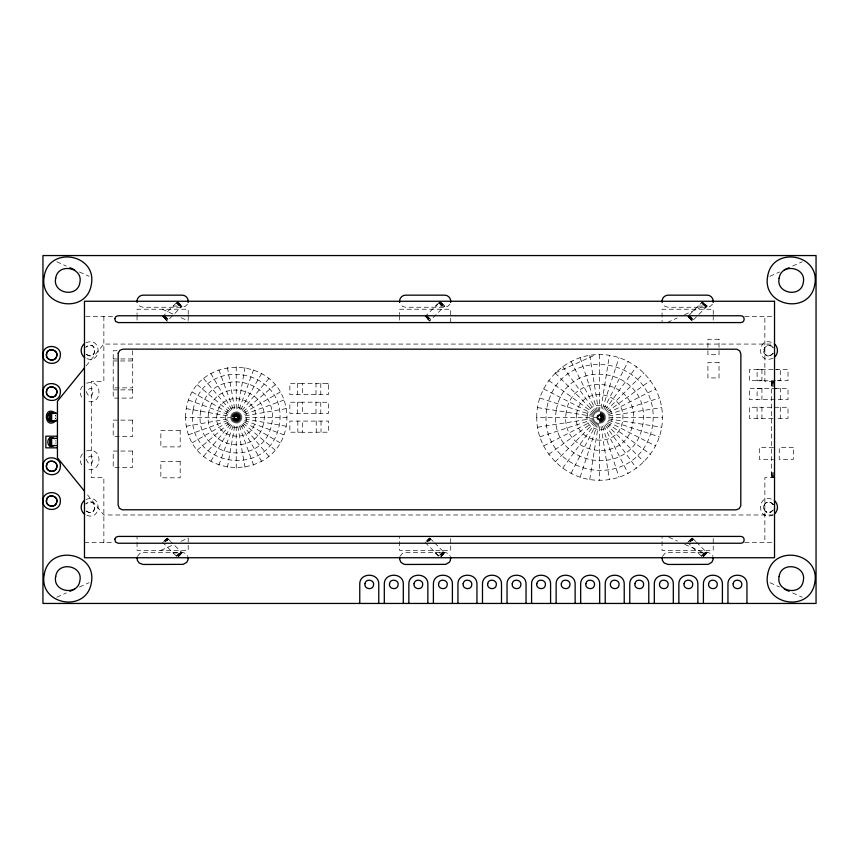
<?xml version="1.0" encoding="UTF-8"?>
<svg xmlns="http://www.w3.org/2000/svg" width="859" height="859" viewBox="0 0 859 859"><rect width="100%" height="100%" fill="white"/><g stroke="black" fill="none" stroke-linecap="round" stroke-linejoin="round"><path stroke-width="0.64" stroke-dasharray="4.29 3.22" d="M536.768 417.42C536.134 383.844 566.006 353.972 599.582 354.606C633.158 353.972 663.03 383.844 662.396 417.42C663.03 450.996 633.158 480.868 599.582 480.235C566.006 480.868 536.134 450.996 536.768 417.42L597.885 417.42C601.568 411.686 601.568 423.154 597.885 417.42M185.49 417.42C186.843 350.74 285.607 350.74 286.96 417.42C285.607 484.1 186.843 484.1 185.49 417.42L234.732 417.42C237.975 412.363 237.975 422.478 234.732 417.42M589.757 479.462L599.314 419.095M599.85 415.745L609.407 355.379M227.42 467.382L235.967 418.891M236.483 415.949L245.03 367.459M55.738 418.591L55.932 417.85M55.738 443.512L55.932 442.772M580.169 477.164L599.056 419.031M600.108 415.81L618.995 357.677M218.873 465.095L235.71 418.827M236.74 416.014L253.577 369.746M55.599 418.902L55.824 418.322M137.408 556.353L140.071 553.185L143.088 552.369L183.214 552.466L186.049 553.787L187.842 556.353M399.918 556.353L402.581 553.185L405.598 552.369L445.724 552.466L448.559 553.787L450.352 556.353M662.429 556.353L665.081 553.185L668.109 552.369L708.235 552.466L711.069 553.787L712.863 556.353M767.012 355.454C758.293 352.158 768.408 339.917 773.283 347.895C760.827 336.578 761.342 364.667 773.315 353.156M773.25 504.577C761.493 493.581 760.698 520.49 773.036 510.332M571.063 473.384L598.809 418.934M600.355 415.906L628.101 361.456M210.852 461.358L235.473 418.72M236.977 416.121L261.598 373.482M82.485 386.045C79.554 389.481 79.554 394.915 82.485 398.351M82.485 453.788C79.554 457.224 79.554 462.657 82.485 466.093M187.402 304.226L185.19 306.438L182.172 307.243L143.088 307.243L140.071 306.438L137.859 304.226M449.912 304.226L447.7 306.438L444.683 307.243L405.598 307.243L402.581 306.438L400.369 304.226M712.422 304.226L710.21 306.438L707.182 307.243L668.109 307.243L665.081 306.438L662.88 304.226M764.274 347.938L764.789 347.208M764.274 504.684C766.078 501.269 771.511 501.269 773.315 504.684M773.315 509.902L770.577 512.2L766.239 511.846M764.778 503.954C762.459 506.552 763.715 511.116 767.012 512.2M562.656 468.241L598.583 418.795M600.581 416.046L636.508 366.6M86.104 365.891L103.799 344.072L774.56 344.072M773.036 353.586L769.696 355.69L766.185 355.068M203.615 456.29L235.259 418.569M237.191 416.271L268.835 378.551M698.163 306.072L707.182 306.072L702.49 301.745M163.618 541.589L167.161 537.917L170.705 541.471M164.617 540.783L167.322 538.078M164.756 540.923L167.462 538.217M164.917 541.095L167.623 538.378M165.111 541.288L167.816 538.582M165.336 541.503L168.042 538.797M166.463 540.826L168.267 539.023M166.7 541.063L168.504 539.259M176.288 556.074L180.798 551.564M176.524 556.31L181.034 551.8M181.27 552.026L176.761 556.535L162.63 542.405M177.877 555.848L181.485 552.24M178.071 556.041L181.678 552.434M178.243 556.213L181.85 552.605M178.382 556.353L181.99 552.745M178.479 556.449L182.172 552.928L177.663 557.437M438.444 303.27L425.119 316.595L429.693 321.041L444.661 306.072L441.064 302.465M426.085 541.567L429.629 537.895L433.194 541.471M427.073 540.751L429.693 537.959M427.181 540.859L429.887 538.153M427.32 540.998L430.026 538.292M427.481 541.17L430.187 538.453M427.664 541.353L430.37 538.647M427.868 541.546L430.574 538.84M428.974 540.848L430.778 539.044M429.189 541.063L430.993 539.259M439.679 555.172L443.287 551.564M439.926 555.408L443.534 551.8M441.054 554.731L443.759 552.026M441.268 554.946L443.974 552.24M441.462 555.139L444.167 552.434M441.633 555.311L444.339 552.605M440.871 556.353L444.479 552.745M440.968 556.449L444.64 552.906M425.119 542.405L440.152 557.437L444.683 552.928L433.827 542.104M707.182 306.072L692.161 321.105L687.662 316.584L701.771 302.465L706.291 306.974M555.161 461.841L598.379 418.623M600.785 416.218L644.003 372.999M688.564 541.524L692.161 537.895L695.726 541.471M688.628 541.589L692.236 537.981M689.637 540.783L692.343 538.078L689.766 540.923M689.938 541.095L692.644 538.378M690.131 541.288L692.837 538.582M690.346 541.503L693.052 538.797M691.484 540.826L693.288 539.023M691.72 541.063L693.524 539.259M701.309 556.074L705.819 551.564M701.545 556.31L706.055 551.8M706.291 552.026L701.782 556.535L687.651 542.405M702.898 555.848L706.506 552.24L703.091 556.041M703.263 556.213L707 552.745M703.392 556.353L707.182 552.928L698.163 552.928M702.673 557.437L707.161 552.906M197.355 450.03L235.076 418.387M237.374 416.454L275.095 384.811M548.761 454.347L598.208 418.419M600.956 416.422L650.403 380.494M192.287 442.782L234.926 418.172M237.524 416.669L280.163 392.058M543.618 445.939L598.068 418.193M601.096 416.647L655.546 388.902M773.068 358.117C756.038 365.73 756.693 334.677 773.497 343.235M773.068 514.863C756.038 522.476 756.693 491.423 773.497 499.981M770.577 355.454L771.403 355.068M770.577 512.2L771.35 511.846M56.769 597.23L66.326 592.925M79.479 587.008L89.046 582.703M160.848 550.394L173.937 544.509M181.077 541.288L188.207 538.078L188.207 550.394L137.043 550.394L137.043 537.197M555.301 372.892L595.158 354.95M667.443 322.426L677.214 318.023M684.548 314.727L701.169 307.243M769.954 276.297L779.521 271.992M792.674 266.075L802.231 261.77M85.986 342.741C102.683 336.191 101.62 365.633 85.546 358.117M85.986 499.487C102.683 492.937 101.62 522.379 85.546 514.863M188.55 434.772L234.818 417.936M237.632 416.905L283.899 400.069M539.839 436.834L597.971 417.946M601.193 416.894L659.325 398.007M86.544 383.211C103.112 378.014 103.112 406.382 86.544 401.185M86.544 450.954C103.112 445.757 103.112 474.125 86.544 468.928M186.263 426.225L234.754 417.678M237.696 417.163L286.187 408.616M537.541 427.245L597.907 417.689M601.257 417.152L661.623 407.596M173.153 306.072L182.172 306.072L167.183 321.062L162.673 316.552M444.683 306.072L435.653 306.072L440.152 301.563L444.575 306.158M85.76 316.434L113.946 316.434M744.753 316.434L773.325 316.434M117.071 350.74L113.205 350.74L113.205 398.093L132.533 398.093L132.533 387.881M113.205 358.955L132.533 358.955M113.034 360.952L132.705 360.952L132.705 387.881L113.034 387.881M773.036 369.563L749.37 369.585L749.37 380.698L761.922 380.698M775.505 369.585L788.025 369.585L788.025 380.698L775.505 380.698M761.922 369.628L757.101 369.628L757.101 380.741L780.294 380.741L780.294 369.628L776.697 369.628M773.562 381.375L764.864 381.375L764.864 316.434M771.629 381.45L773.562 381.45M771.629 381.664L773.562 381.664M771.629 382.019L773.562 382.019M771.629 382.502L773.562 382.502M771.629 383.103L773.562 383.103M302.411 383.404L289.859 383.404L289.859 394.517L328.514 394.517L328.514 383.404L315.994 383.404M771.629 383.79L773.562 383.79M771.629 384.553L773.562 384.553M771.629 385.369L773.562 385.369M771.629 386.206L773.562 386.206M761.922 388.429L749.37 388.429L749.37 399.542L788.025 399.542L788.025 388.429L775.505 388.429M113.205 389.879L132.533 389.879M302.411 402.248L289.859 402.248L289.859 413.362L328.514 413.362L328.514 402.248L315.994 402.248M237.718 417.42L286.96 417.42M601.279 417.42L662.396 417.42M773.036 418.462L749.37 418.387L749.37 407.273L788.025 407.273L788.025 418.387L776.697 418.387M302.647 432.206L289.859 432.206L289.859 421.093L328.514 421.093L328.514 432.206L316.23 432.206M773.433 447.668L759.324 447.668L759.324 459.361L773.433 459.361M771.629 472.794L773.562 472.794M771.629 473.631L773.562 473.631M771.629 474.447L773.562 474.447M771.629 475.21L773.562 475.21M771.629 475.897L773.562 475.897M771.629 476.498L773.562 476.498M771.629 476.981L773.562 476.981M771.629 477.336L773.562 477.336M774.528 477.625L764.864 477.625L764.864 542.566M773.218 514.981L103.799 514.981L86.104 493.163M84.472 542.566L113.946 542.566M744.753 542.566L774.528 542.566M173.153 552.928L182.172 552.928L171.338 542.104M438.348 555.633L435.653 552.928L444.683 552.928M537.541 407.596L597.907 417.152M601.257 417.689L661.623 427.245M186.263 408.616L234.754 417.163M237.696 417.678L286.187 426.225M539.839 398.007L597.971 416.894M601.193 417.946L659.325 436.834M188.55 400.069L234.818 416.905M237.632 417.936L283.899 434.772M56.769 261.77L66.326 266.075M79.479 271.992L89.046 276.297M162.233 309.229L174.033 314.544M181.12 317.733L188.207 320.922M327.064 383.404L328.514 384.059M668.828 537.197L677.375 541.041M684.709 544.348L702.555 552.369M769.954 582.703L779.521 587.008M792.674 592.925L802.231 597.23M543.618 388.902L598.068 416.647M601.096 418.193L655.546 445.939M192.287 392.058L234.926 416.669M237.524 418.172L280.163 442.782M548.761 380.494L598.208 416.422M600.956 418.419L650.403 454.347M197.355 384.811L235.076 416.454M237.374 418.387L275.095 450.03M86.061 354.166C97.701 362.262 97.282 338.296 85.803 347.208C97.582 338.199 97.432 362.917 85.825 353.897M86.061 510.912C97.829 519.04 97.131 495.042 85.803 503.954C97.658 494.945 97.378 519.609 85.825 510.643M702.361 301.885L706.871 306.395L702.19 302.057M701.996 302.25L706.506 306.76M701.545 302.69L706.055 307.2L701.309 302.926M689.917 316.133L693.524 319.741M689.702 316.348L693.106 320.16L688.585 315.65M688.392 315.854L692.902 320.353M688.209 316.037L692.719 320.547M688.048 316.198L692.558 320.708M687.909 316.337L692.418 320.847M689.594 318.249L692.3 320.955M555.161 372.999L598.379 416.218M600.785 418.623L644.003 461.841M696.359 542.104L707.182 552.928M439.969 301.745L444.479 306.255M439.829 301.885L444.339 306.395M439.658 302.057L444.167 306.566M439.464 302.25L443.974 306.76M439.25 302.465L443.759 306.974M439.024 302.69L443.534 307.2M438.777 302.926L443.287 307.436M427.385 316.133L430.993 319.741M427.17 316.348L430.778 319.956M426.064 315.65L430.574 320.16M425.86 315.854L430.37 320.353M425.677 316.037L430.187 320.547M425.516 316.198L430.026 320.708M425.377 316.337L429.887 320.847M427.073 318.249L429.779 320.955M435.653 552.928L440.162 557.437M177.641 301.584L182.087 306.158M177.48 301.745L181.99 306.255M178.243 302.787L181.85 306.395M177.169 302.057L181.678 306.566M176.975 302.25L181.485 306.76M181.27 306.974L176.761 302.465L162.63 316.595L167.14 321.094M176.524 302.69L181.034 307.2M176.288 302.926L180.798 307.436M164.896 316.133L168.504 319.741M164.66 316.37L168.267 319.978M163.521 315.693L168.042 320.203M163.307 315.919L167.816 320.418M163.113 316.112L167.623 320.622M162.942 316.273L167.462 320.783M162.813 316.413L167.387 320.858M203.615 378.551L235.259 416.271M237.191 418.569L268.835 456.29M562.656 366.6L598.583 416.046M600.581 418.795L636.508 468.241M772.799 347.208L773.315 347.938M772.81 503.954L773.283 504.641M210.852 373.482L235.473 416.121M236.977 418.72L261.598 461.358M571.063 361.456L598.809 415.906M600.355 418.934L628.101 473.384M55.599 415.294L55.824 415.874M218.873 369.746L235.71 416.014M236.74 418.827L253.577 465.095M580.169 357.677L599.056 415.81M600.108 419.031L618.995 477.164M763.662 351.492L763.887 352.33M763.662 508.238L763.887 509.076M55.738 415.616L55.932 416.347M55.738 440.527L55.932 441.268M227.42 367.459L235.967 415.949M236.483 418.891L245.03 467.382M589.757 355.379L599.314 415.745M599.85 419.095L609.407 479.462M780.294 399.51L780.294 388.397L757.101 388.397L757.101 399.51M780.294 407.273L780.294 418.387M771.629 381.375L771.629 477.625M761.922 369.563L761.922 380.816M761.922 388.343L761.922 399.596M761.922 407.198L761.922 418.462M757.101 407.273L757.101 418.387M713.228 314.501L713.228 309.229L662.064 309.229L662.064 322.426M713.228 315.822L713.228 321.105M713.228 538.518L713.228 550.394L662.064 550.394L662.064 537.197M599.582 354.606L599.582 415.724M599.582 419.117L599.582 480.235M450.717 322.426L450.717 309.229L399.553 309.229L399.553 314.501M450.717 538.518L450.717 550.394L399.553 550.394L399.553 537.197M399.553 315.822L399.553 321.105M321.019 421.093L321.019 432.206M320.783 383.404L320.783 394.517M320.783 402.248L320.783 413.362M316.23 421.017L316.23 432.281L302.647 432.281L302.647 421.017M315.994 394.592L315.994 383.329L302.411 383.329L302.411 394.592M315.994 413.437L315.994 402.173L302.411 402.173L302.411 413.437M297.826 421.093L297.826 432.206M297.59 383.404L297.59 394.517M297.59 402.248L297.59 413.362M236.225 366.686L236.225 415.928M236.225 418.913L236.225 468.155M188.207 314.501L188.207 309.229L137.043 309.229L137.043 314.501M188.207 315.725L188.207 321.105M137.043 315.822L137.043 321.105M132.533 350.74L132.533 360.952M103.864 316.434L103.864 381.375L91.301 381.375L91.301 477.625L103.864 477.625L103.864 542.566M546.614 409.034C536.929 478.892 640.17 495.246 652.55 425.806C662.235 355.948 558.994 339.595 546.614 409.034M556.213 410.548C547.473 467.382 633.706 481.04 642.951 424.292C651.691 367.459 565.458 353.801 556.213 410.548M566.253 412.137C558.629 455.41 626.791 466.212 632.911 422.703C640.535 379.431 572.373 368.629 566.253 412.137M576.614 413.78C571.364 443.598 618.33 451.029 622.55 421.06C627.8 391.242 580.834 383.812 576.614 413.78M587.212 415.455C583.98 431.293 610.137 435.427 611.952 419.385C615.184 403.547 589.027 399.414 587.212 415.455M86.254 391.564C92.547 406.865 97.389 379.345 86.254 391.564M86.254 459.307C92.547 474.608 97.389 447.088 86.254 459.307M193.135 409.818C183.493 466.276 269.071 481.373 279.315 425.022C288.957 368.565 203.379 353.468 193.135 409.818M200.652 411.15C192.695 457.75 263.337 470.206 271.798 423.691C279.755 377.09 209.113 364.635 200.652 411.15M208.705 412.567C201.801 448.28 258.011 458.191 263.745 422.274C270.649 386.561 214.439 376.65 208.705 412.567M217.155 414.059C211.765 438.423 252.031 445.52 255.295 420.781C260.685 396.418 220.419 389.32 217.155 414.059M225.885 415.595C222.964 428.813 244.794 432.657 246.565 419.246C249.486 406.028 227.656 402.184 225.885 415.595M719.026 339.262L707.913 339.262L707.913 354.724L719.026 354.724L719.026 339.262M719.026 362.455L707.913 362.455L707.913 377.917L719.026 377.917L719.026 362.455M132.533 420.126L113.205 420.126L113.205 436.555L132.533 436.555L132.533 420.126M180.175 430.466L160.848 430.466L160.848 446.895L180.175 446.895L180.175 430.466M793.34 447.668L779.231 447.668L779.231 459.361L793.34 459.361L793.34 447.668M132.533 451.05L113.205 451.05L113.205 467.479L132.533 467.479L132.533 451.05M180.175 461.39L160.848 461.39L160.848 477.819L180.175 477.819L180.175 461.39"/><path stroke-width="1.29" d="M188.207 301.208L188.121 302.261C188.84 298.707 185.791 295.077 182.172 295.163L143.088 295.163C139.459 295.067 136.431 298.707 137.139 302.261L137.043 301.208M450.717 301.208L450.631 302.261C451.34 298.707 448.301 295.077 444.683 295.163L405.598 295.163C401.969 295.067 398.941 298.707 399.65 302.261L399.553 301.208M713.228 301.208L713.131 302.261C713.85 298.707 710.812 295.077 707.182 295.163L668.109 295.163C664.479 295.067 661.441 298.707 662.16 302.261L662.064 301.208M137.043 558.414L137.139 557.362L137.408 560.476L139.201 563.042L143.088 564.46L183.214 564.363L186.8 562.301L188.121 559.467L188.121 557.362L188.207 558.414M399.553 558.414L399.65 557.362L399.65 559.467L400.97 562.301L403.526 564.095L405.598 564.46L445.724 564.363L449.311 562.301L450.352 560.476L450.631 557.362L450.717 558.414M662.064 558.414L662.16 557.362L662.429 560.476L664.222 563.042L668.109 564.46L708.235 564.363L711.81 562.301L713.131 559.467L713.131 557.362L713.228 558.414M56.544 420.201C44.002 432.088 42.177 403.182 56.114 413.404M53.999 413.437C45.076 408.905 46.268 426.15 54.493 420.384M84.418 367.963L57.446 401.207L57.446 457.836L84.418 491.08M48.362 414.253L47.299 417.098L48.362 419.944M774.678 356.957C778.533 353.607 778.351 346.939 774.303 343.815M774.678 513.703C778.533 510.353 778.351 503.685 774.303 500.561M84.311 343.815C79.951 347.154 80.155 354.499 84.708 357.58M84.311 500.561C79.951 503.9 80.155 511.245 84.708 514.326M48.856 413.77L50.155 413.007M54.439 445.349C45.656 451.007 45.656 433.033 54.439 438.691M69.912 591.314L74.701 589.156M784.299 269.844L789.088 267.686M53.14 421.189L50.896 421.382L48.856 420.427M49.715 413.415L57.446 413.415M49.715 420.663L57.446 420.663M57.446 436.2L45.849 436.2L45.849 447.84L57.446 447.84M57.446 438.337L49.715 438.337L49.833 445.585M49.715 445.585L57.446 445.585M69.912 267.686L74.701 269.844M784.299 589.156L789.088 591.314M746.954 603.447L746.954 584.41C747.491 572.18 727.423 572.18 727.949 584.41L727.949 603.447M722.408 603.447L722.408 584.41C722.945 572.18 702.877 572.18 703.403 584.41L703.403 603.447M697.862 603.447L697.862 584.41C698.399 572.18 678.331 572.18 678.857 584.41L678.857 603.447M673.316 603.447L673.316 584.41C673.853 572.18 653.785 572.18 654.311 584.41L654.311 603.447M648.77 603.447L648.77 584.41C649.307 572.18 629.239 572.18 629.765 584.41L629.765 603.447M624.225 603.447L624.225 584.41C624.761 572.18 604.693 572.18 605.219 584.41L605.219 603.447M599.679 603.447L599.679 584.41C600.216 572.18 580.147 572.18 580.673 584.41L580.673 603.447M575.133 603.447L575.133 584.41C575.67 572.18 555.601 572.18 556.127 584.41L556.127 603.447M550.587 603.447L550.587 584.41C551.124 572.18 531.055 572.18 531.581 584.41L531.581 603.447M526.041 603.447L526.041 584.41C526.578 572.18 506.509 572.18 507.035 584.41L507.035 603.447M501.495 603.447L501.495 584.41C502.032 572.18 481.963 572.18 482.49 584.41L482.49 603.447M476.949 603.447L476.949 584.41C477.486 572.18 457.418 572.18 457.944 584.41L457.944 603.447M452.403 603.447L452.403 584.41C452.94 572.18 432.872 572.18 433.398 584.41L433.398 603.447M427.857 603.447L427.857 584.41C428.394 572.18 408.326 572.18 408.852 584.41L408.852 603.447M403.311 603.447L403.311 584.41C403.848 572.18 383.78 572.18 384.306 584.41L384.306 603.447M378.765 603.447L378.765 584.41C379.302 572.18 359.234 572.18 359.76 584.41L359.76 603.447M51.647 413.415L51.647 420.663M51.647 438.337L51.647 445.585M51.315 413.415L51.315 420.663M51.315 438.337L51.315 445.585M50.982 413.415L50.982 420.663M50.982 438.337L50.982 445.585M50.681 413.415L50.681 420.663M50.681 438.337L50.681 445.585M50.402 413.415L50.402 420.663M50.402 438.337L50.402 445.585M50.166 413.415L50.166 420.663M50.166 438.337L50.166 445.585M49.972 413.415L49.972 420.663M49.972 438.337L49.972 445.585M49.833 413.415L49.747 420.663M42.95 501.259L42.95 603.447L816.05 603.447L816.05 255.553L42.95 255.553L42.95 501.259C42.735 512.189 60.559 512.189 60.345 501.259C61.172 489.748 42.123 489.748 42.95 501.259M42.982 354.155C41.522 364.968 59.228 367.029 60.259 356.131C62.396 344.792 43.476 342.612 42.982 354.155M42.982 391.264C41.522 402.076 59.228 404.138 60.259 393.239C62.396 381.901 43.476 379.721 42.982 391.264M42.982 465.481C41.522 476.294 59.228 478.356 60.259 467.457C62.396 456.118 43.476 453.939 42.982 465.481M46.461 354.327C45.441 360.748 55.91 362.283 56.78 355.841C58.326 349.044 46.934 347.358 46.461 354.327M46.461 391.436C45.441 397.824 55.91 399.435 56.78 392.95C58.337 386.099 46.934 384.51 46.461 391.436M46.461 465.653C45.441 472.063 55.899 473.631 56.78 467.167C58.337 460.317 46.934 458.727 46.461 465.653M46.461 500.443C45.441 506.864 55.964 508.431 56.791 501.914C58.272 495.128 46.934 493.506 46.461 500.443M44.228 276.233C38.322 306.803 86.437 315.285 91.344 284.544C97.25 253.974 49.135 245.491 44.228 276.233M46.504 353.994C45.151 359.964 54.718 362.605 56.554 356.678C59.292 349.881 47.535 346.735 46.504 353.994M55.695 278.262C52.281 293.703 77.804 298.202 79.876 282.514C83.291 267.074 57.768 262.575 55.695 278.262M46.504 391.103C45.13 397.169 54.869 399.671 56.587 393.69C59.164 386.969 47.524 383.876 46.504 391.103M46.504 465.32C45.14 471.323 54.74 473.889 56.554 468.005C59.282 461.262 47.546 458.019 46.504 465.32M46.504 500.11C45.13 506.176 54.869 508.678 56.587 502.698C59.174 495.911 47.513 492.916 46.504 500.11M44.228 574.456C38.322 605.026 86.437 613.509 91.344 582.767C97.25 552.197 49.135 543.715 44.228 574.456M55.695 576.486C52.281 591.926 77.804 596.425 79.876 580.738C83.291 565.297 57.768 560.798 55.695 576.486M114.784 318.571L115.525 321.352L118.134 322.576L740.866 322.576C745.247 322.759 745.247 315.564 740.866 315.758L118.134 315.758L115.944 316.552L114.784 318.571M118.209 353.135L118.134 505.028L119.261 508.131L122.128 509.784L736.034 509.849L739.137 508.721L740.791 505.865L740.866 353.972L739.739 350.869L736.872 349.216L122.966 349.141L119.863 350.279L118.209 353.135M114.784 539.237L115.525 542.018L118.134 543.242L740.866 543.242C745.247 543.436 745.247 536.241 740.866 536.424L118.134 536.424L115.944 537.229L114.784 539.237M364.978 583.658C363.765 589.124 372.817 590.724 373.547 585.162C374.76 579.696 365.719 578.096 364.978 583.658M389.524 583.658C388.311 589.124 397.363 590.724 398.093 585.162C399.306 579.696 390.265 578.096 389.524 583.658M414.07 583.658C412.857 589.124 421.909 590.724 422.639 585.162C423.852 579.696 414.811 578.096 414.07 583.658M438.616 583.658C437.403 589.124 446.455 590.724 447.185 585.162C448.398 579.696 439.357 578.096 438.616 583.658M463.162 583.658C461.949 589.124 471 590.724 471.731 585.162C472.944 579.696 463.903 578.096 463.162 583.658M487.708 583.658C486.495 589.124 495.546 590.724 496.277 585.162C497.49 579.696 488.449 578.096 487.708 583.658M512.254 583.658C511.041 589.124 520.092 590.724 520.822 585.162C522.036 579.696 512.995 578.096 512.254 583.658M536.8 583.658C535.587 589.124 544.638 590.724 545.368 585.162C546.582 579.696 537.541 578.096 536.8 583.658M561.346 583.658C560.132 589.124 569.184 590.724 569.914 585.162C571.128 579.696 562.087 578.096 561.346 583.658M585.892 583.658C584.678 589.124 593.73 590.724 594.46 585.162C595.674 579.696 586.633 578.096 585.892 583.658M610.438 583.658C609.224 589.124 618.276 590.724 619.006 585.162C620.219 579.696 611.178 578.096 610.438 583.658M634.984 583.658C633.77 589.124 642.822 590.724 643.552 585.162C644.765 579.696 635.724 578.096 634.984 583.658M659.529 583.658C658.316 589.124 667.368 590.724 668.098 585.162C669.311 579.696 660.27 578.096 659.529 583.658M684.075 583.658C682.862 589.124 691.914 590.724 692.644 585.162C693.857 579.696 684.816 578.096 684.075 583.658M708.621 583.658C707.408 589.124 716.46 590.724 717.19 585.162C718.403 579.696 709.362 578.096 708.621 583.658M733.167 583.658C731.954 589.124 741.006 590.724 741.736 585.162C742.949 579.696 733.908 578.096 733.167 583.658M767.656 276.233C761.75 306.803 809.865 315.285 814.772 284.544C820.678 253.974 772.563 245.491 767.656 276.233M779.124 278.262C775.709 293.703 801.232 298.202 803.305 282.514C806.719 267.074 781.196 262.575 779.124 278.262M767.656 574.456C761.75 605.026 809.865 613.509 814.772 582.767C820.678 552.197 772.563 543.715 767.656 574.456M779.124 576.486C775.709 591.926 801.232 596.425 803.305 580.738C806.719 565.297 781.196 560.798 779.124 576.486M774.528 301.262L84.472 301.262L84.472 557.738L774.528 557.738L774.528 301.262"/></g></svg>
